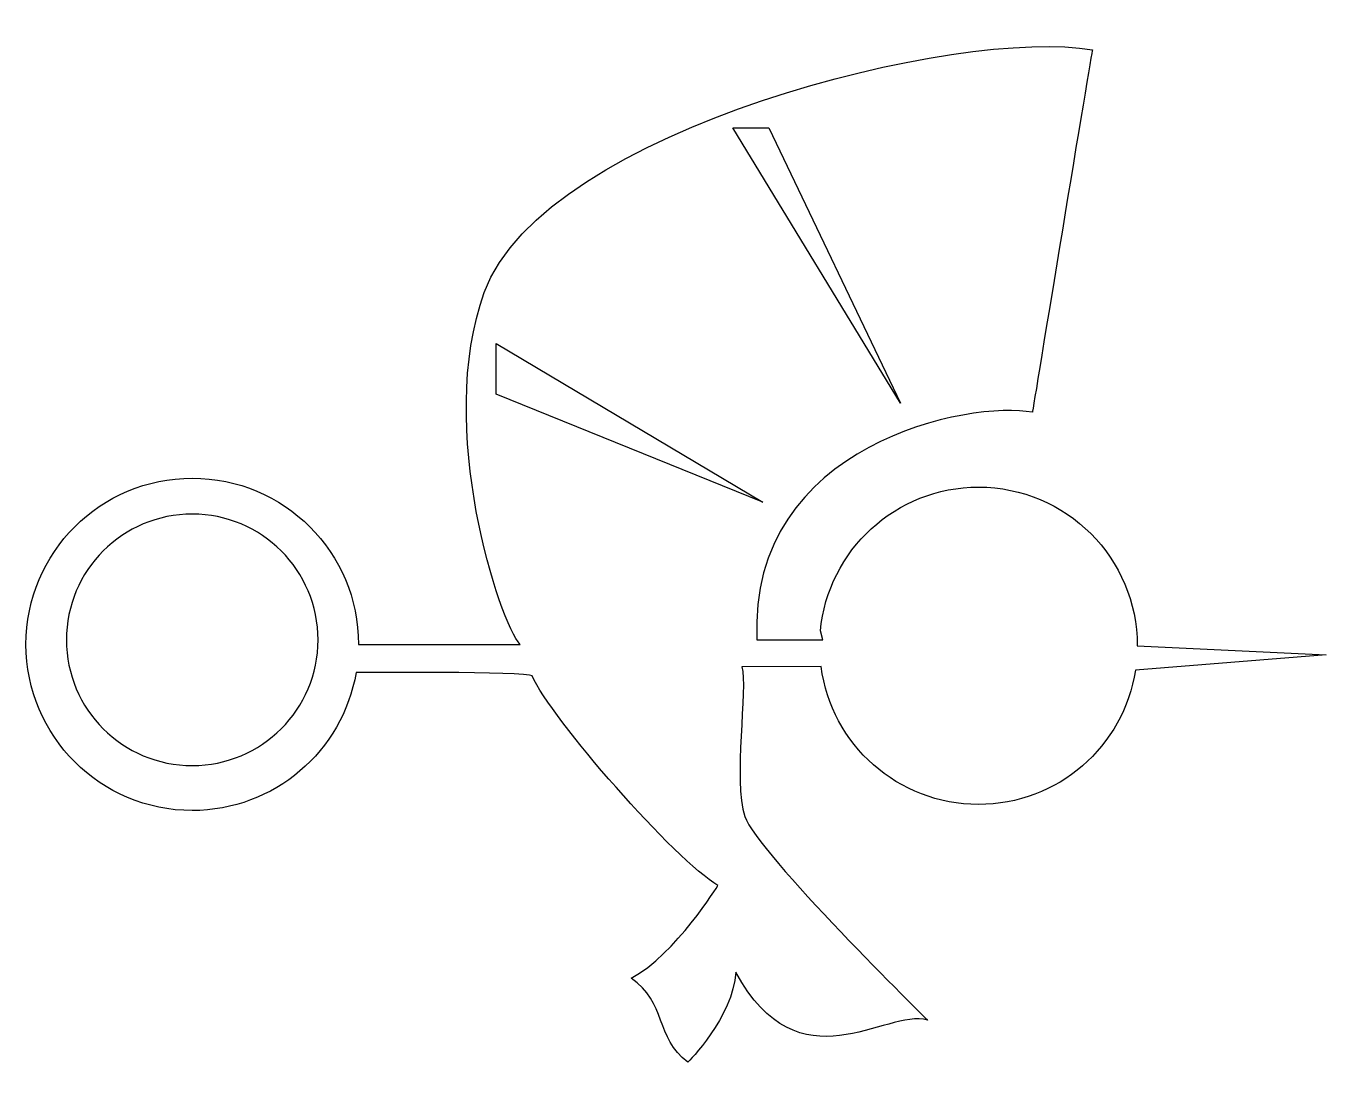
# Model space of a CAD drawing. Header units: centimetres. Extents: x -9.8 to 9.8, y -8.1 to 8.
import ezdxf

# ---------------------------------------------------------------- set-up
doc = ezdxf.new("R2010")
doc.units = ezdxf.units.CM
doc.header["$MEASUREMENT"] = 0
doc.layers.add('Camada 1', color=7, linetype='Continuous')

msp = doc.modelspace()

# ---------------------------------------------------------------- linework, layer by layer
at = {"layer": 'Camada 1'}
for points, knots in [([(-2.1712, -1.83527), (-1.89987, -2.46908), (-0.00051, -4.63872), (0.63277, -5.00016), (0.63277, -5.00016), (0.63277, -5.00016), (-0.00054, -6.04095), (-0.67888, -6.4024), (-0.67888, -6.4024), (-0.13622, -6.76382), (-0.31693, -7.30651), (0.18072, -7.66896), (0.18072, -7.66896), (0.18072, -7.66896), (0.85906, -6.99062), (0.90409, -6.31231), (0.90409, -6.31231), (1.85379, -8.07597), (3.16593, -6.85497), (3.79763, -7.03518), (3.79763, -7.03518), (3.79763, -7.03518), (1.22051, -4.50306), (1.03977, -3.96038), (1.03977, -3.96038), (0.85906, -3.41769), (1.08483, -2.01543), (0.99474, -1.69959), (0.99474, -1.69959), (0.99474, -1.69959), (2.19084, -1.69694), (2.19084, -1.69694), (2.19084, -1.69694), (2.34451, -2.87182), (3.35035, -3.77913), (4.56714, -3.77913), (4.56714, -3.77913), (5.76695, -3.77913), (6.76114, -2.89831), (6.93707, -1.74832), (6.93707, -1.74832), (6.93707, -1.74832), (9.81367, -1.51834), (9.81367, -1.51834), (9.81367, -1.51834), (9.81367, -1.51834), (6.96464, -1.38269), (6.96464, -1.38269), (6.96464, -1.38269), (6.96464, -0.05885), (5.89096, 1.0143), (4.56714, 1.0143), (4.56714, 1.0143), (3.3186, 1.0143), (2.29469, 0.06093), (2.18023, -1.15745), (2.18023, -1.15745), (2.18023, -1.15745), (2.21627, -1.29257), (2.21627, -1.29257), (2.21627, -1.29257), (2.21627, -1.29257), (1.22052, -1.29258), (1.22052, -1.29258), (1.22052, -1.29258), (1.08484, 1.69211), (4.47706, 2.32541), (5.38112, 2.14415), (5.38112, 2.14415), (5.38112, 2.14415), (6.28631, 7.66148), (6.28631, 7.61645), (6.28631, 7.61645), (4.34138, 7.97843), (-1.98996, 6.44048), (-2.8946, 3.95343), (-2.8946, 3.95343), (-3.63493, 1.91841), (-2.65719, -1.05516), (-2.35194, -1.36041), (-2.35194, -1.36041), (-2.35194, -1.36041), (-4.79393, -1.36042), (-4.79393, -1.36042), (-4.79393, -1.36042), (-4.79393, 0.02594), (-5.91743, 1.14944), (-7.30379, 1.14944), (-7.30379, 1.14944), (-8.69016, 1.14942), (-9.81366, 0.02592), (-9.81366, -1.36045), (-9.81366, -1.36045), (-9.81366, -2.74679), (-8.69016, -3.87029), (-7.30382, -3.87029), (-7.30382, -3.87029), (-6.06213, -3.87029), (-5.0319, -2.96936), (-4.82999, -1.78545), (-4.82999, -1.78545), (-4.83, -1.78545), (-2.23904, -1.76746), (-2.1712, -1.83527)], [0, 0, 0, 0, 0.03703704, 0.03703704, 0.03703704, 0.03703704, 0.07407407, 0.07407407, 0.07407407, 0.07407407, 0.11111111, 0.11111111, 0.11111111, 0.11111111, 0.14814815, 0.14814815, 0.14814815, 0.14814815, 0.18518519, 0.18518519, 0.18518519, 0.18518519, 0.22222222, 0.22222222, 0.22222222, 0.22222222, 0.25925926, 0.25925926, 0.25925926, 0.25925926, 0.2962963, 0.2962963, 0.2962963, 0.2962963, 0.33333333, 0.33333333, 0.33333333, 0.33333333, 0.37037037, 0.37037037, 0.37037037, 0.37037037, 0.40740741, 0.40740741, 0.40740741, 0.40740741, 0.44444444, 0.44444444, 0.44444444, 0.44444444, 0.48148148, 0.48148148, 0.48148148, 0.48148148, 0.51851852, 0.51851852, 0.51851852, 0.51851852, 0.55555556, 0.55555556, 0.55555556, 0.55555556, 0.59259259, 0.59259259, 0.59259259, 0.59259259, 0.62962963, 0.62962963, 0.62962963, 0.62962963, 0.66666667, 0.66666667, 0.66666667, 0.66666667, 0.7037037, 0.7037037, 0.7037037, 0.7037037, 0.74074074, 0.74074074, 0.74074074, 0.74074074, 0.77777778, 0.77777778, 0.77777778, 0.77777778, 0.81481481, 0.81481481, 0.81481481, 0.81481481, 0.85185185, 0.85185185, 0.85185185, 0.85185185, 0.88888889, 0.88888889, 0.88888889, 0.88888889, 0.92592593, 0.92592593, 0.92592593, 0.92592593, 1, 1, 1, 1]), ([(-9.20316, -1.29261), (-9.20316, -0.24383), (-8.35258, 0.60673), (-7.30382, 0.60673), (-7.30382, 0.60673), (-6.25504, 0.60673), (-5.40446, -0.24383), (-5.40446, -1.29261), (-5.40446, -1.29261), (-5.40446, -2.34189), (-6.25504, -3.19197), (-7.30382, -3.19197), (-7.30382, -3.19197), (-8.35258, -3.19197), (-9.20316, -2.34189), (-9.20316, -1.29261)], [0, 0, 0, 0, 0.2, 0.2, 0.2, 0.2, 0.4, 0.4, 0.4, 0.4, 0.6, 0.6, 0.6, 0.6, 1, 1, 1, 1])]:
    msp.add_open_spline(points, degree=3, knots=knots, dxfattribs=at)
at = {"layer": 'Camada 1', "color": 7}
for points in [[(3.39064, 2.28032), (3.39064, 2.28032), (1.40174, 6.44045), (1.40174, 6.44045), (1.40174, 6.44045), (1.40174, 6.44045), (0.85905, 6.44045), (0.85905, 6.44045), (0.85905, 6.44045), (0.85905, 6.44045), (3.39064, 2.28032), (3.39064, 2.28032)], [(1.31109, 0.788), (1.31109, 0.788), (-2.71388, 3.18443), (-2.71388, 3.18443), (-2.71388, 3.18443), (-2.71388, 3.18443), (-2.71388, 2.416), (-2.71388, 2.416), (-2.71388, 2.416), (-2.71388, 2.416), (1.31109, 0.788), (1.31109, 0.788)]]:
    msp.add_open_spline(points, degree=3, knots=[0, 0, 0, 0, 0.25, 0.25, 0.25, 0.25, 0.5, 0.5, 0.5, 0.5, 1, 1, 1, 1], dxfattribs=at)

doc.saveas('drawing.dxf')
